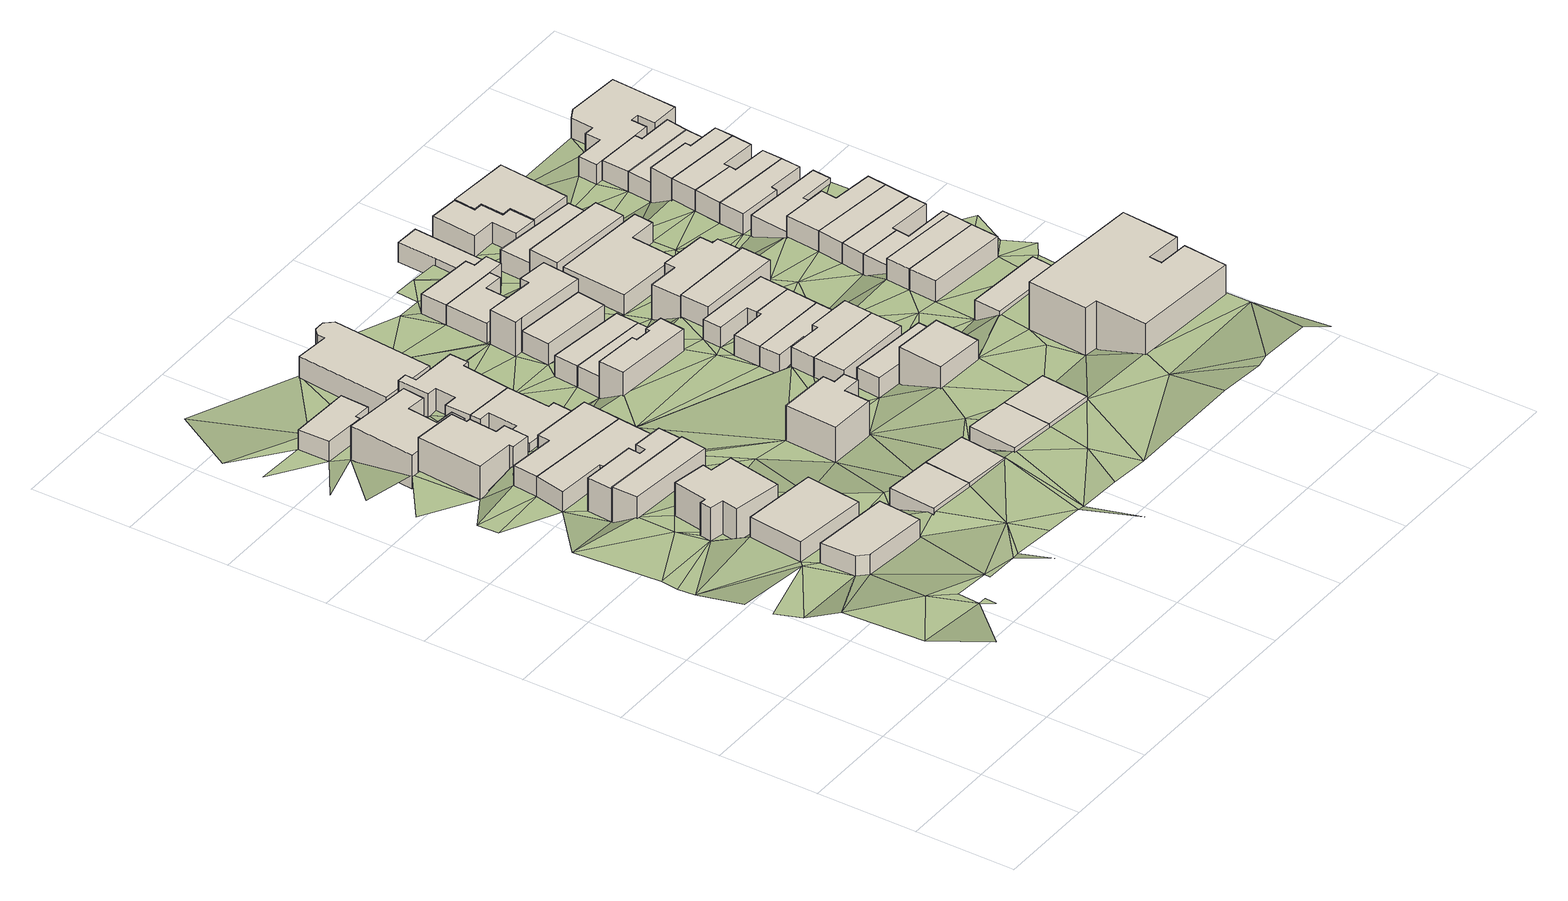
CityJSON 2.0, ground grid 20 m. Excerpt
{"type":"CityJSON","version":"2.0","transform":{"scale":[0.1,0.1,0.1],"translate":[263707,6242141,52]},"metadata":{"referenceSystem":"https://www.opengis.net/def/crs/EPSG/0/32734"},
"CityObjects":{
"building1":{"type":"Building","attributes":{"building":"retail","building:levels":"1","footprint":{"type":"Polygon"},"plus_code":"C3XMX8X6+X9R","ground_height":68.25,"building_height":4.1,"roof_height":72.35},"geometry":[{"type":"Solid","lod":"1","boundaries":[[[[0,1,2,3]],[[1,4,5,2]],[[4,6,7,5]],[[6,8,9,7]],[[8,0,3,9]],[[3,2,5,7,9]],[[8,6,4,1,0]]]]}]},
"building2":{"type":"Building","attributes":{"address":"Walmer Estate Cape Town","building":"house","building:levels":"1","footprint":{"type":"Polygon"},"plus_code":"C3XJX4XW+X6V","ground_height":68.25,"building_height":4.1,"roof_height":72.35},"geometry":[{"type":"Solid","lod":"1","boundaries":[[[[10,11,12,13]],[[11,14,15,12]],[[14,16,17,15]],[[16,10,13,17]],[[13,12,15,17]],[[16,14,11,10]]]]}]},
"building3":{"type":"Building","attributes":{"address":"59 Upper Park Road Walmer Estate Cape Town","building":"house","building:levels":"2","footprint":{"type":"Polygon"},"plus_code":"C3XGXWXC+XCX","ground_height":65,"building_height":6.9,"roof_height":71.9},"geometry":[{"type":"Solid","lod":"1","boundaries":[[[[18,19,20,21]],[[19,22,23,20]],[[22,24,25,23]],[[24,26,27,25]],[[26,28,29,27]],[[28,30,31,29]],[[30,32,33,31]],[[32,34,35,33]],[[34,36,37,35]],[[36,18,21,37]],[[21,20,23,25,27,29,31,33,35,37]],[[36,34,32,30,28,26,24,22,19,18]]]]}]},
"building4":{"type":"Building","attributes":{"address":"57 Upper Park Road Walmer Estate Cape Town","building":"house","building:levels":"1","footprint":{"type":"Polygon"},"plus_code":"C3XJXGX5+XHW","ground_height":65,"building_height":4.1,"roof_height":69.1},"geometry":[{"type":"Solid","lod":"1","boundaries":[[[[38,39,40,41,42,43]],[[39,44,45,41,40]],[[44,46,47,45]],[[46,38,43,42,47]],[[42,41,45,47]],[[46,44,39,38]]]]}]},
"building5":{"type":"Building","attributes":{"address":"55 Upper Park Road Walmer Estate Cape Town","building":"house","building:levels":"2","footprint":{"type":"Polygon"},"plus_code":"C3XFX8X5+XVX","ground_height":61.84,"building_height":6.9,"roof_height":68.74},"geometry":[{"type":"Solid","lod":"1","boundaries":[[[[39,38,43,40]],[[38,48,49,43]],[[48,50,51,49]],[[50,52,53,51]],[[52,54,55,53]],[[54,56,57,55]],[[56,58,59,57]],[[58,39,40,59]],[[40,43,49,51,53,55,57,59]],[[58,56,54,52,50,48,38,39]]]]}]},
"building6":{"type":"Building","attributes":{"address":"Walmer Estate Cape Town","building":"house","building:levels":"1","footprint":{"type":"Polygon"},"plus_code":"C4XFX5XQ+X3X","ground_height":68.68,"building_height":4.1,"roof_height":72.78},"geometry":[{"type":"Solid","lod":"1","boundaries":[[[[60,61,62,63]],[[61,64,65,62]],[[64,66,67,65]],[[66,60,63,67]],[[63,62,65,67]],[[66,64,61,60]]]]}]},
"building7":{"type":"Building","attributes":{"address":"49A Upper Park Road Walmer Estate Cape Town","building":"house","building:levels":"2","footprint":{"type":"Polygon"},"plus_code":"C3X7X8X8+XWV","ground_height":58.74,"building_height":6.9,"roof_height":65.64},"geometry":[{"type":"Solid","lod":"1","boundaries":[[[[68,69,70,71,72]],[[69,73,74,70]],[[73,75,76,74]],[[75,77,78,76]],[[77,79,80,78]],[[79,81,82,80]],[[81,83,84,82]],[[83,85,86,84]],[[85,87,88,89,86]],[[87,68,72,71,89,88]],[[71,70,74,76,78,80,82,84,86,89]],[[87,85,83,81,79,77,75,73,69,68]]]]}]},
"building8":{"type":"Building","attributes":{"address":"53 Upper Park Road Walmer Estate Cape Town","building":"house","building:levels":"1","footprint":{"type":"Polygon"},"plus_code":"C3XJXQX8+X4X","ground_height":61.84,"building_height":4.1,"roof_height":65.94},"geometry":[{"type":"Solid","lod":"1","boundaries":[[[[90,91,92,93]],[[91,94,95,92]],[[94,96,97,95]],[[96,98,99,97]],[[98,100,101,99]],[[100,90,93,101]],[[93,92,95,97,99,101]],[[100,98,96,94,91,90]]]]}]},
"building9":{"type":"Building","attributes":{"address":"51 Upper Park Road Walmer Estate Cape Town","building":"house","building:levels":"1","footprint":{"type":"Polygon"},"plus_code":"C3XMXJX4+X7V","ground_height":61.84,"building_height":4.1,"roof_height":65.94},"geometry":[{"type":"Solid","lod":"1","boundaries":[[[[90,100,101,93]],[[100,102,103,101]],[[102,104,105,103]],[[104,106,107,105]],[[106,108,109,107]],[[108,90,93,109]],[[93,101,103,105,107,109]],[[108,106,104,102,100,90]]]]}]},
"building10":{"type":"Building","attributes":{"address":"49 Upper Park Road Walmer Estate Cape Town","building":"house","building:levels":"1","footprint":{"type":"Polygon"},"plus_code":"C3X7X3X5+XRR","ground_height":58.74,"building_height":4.1,"roof_height":62.84},"geometry":[{"type":"Solid","lod":"1","boundaries":[[[[110,111,88,72]],[[111,112,113,88]],[[112,114,115,113]],[[114,116,117,115]],[[116,118,119,117]],[[118,120,121,119]],[[120,122,123,121]],[[122,124,125,123]],[[124,126,127,125]],[[126,110,72,127]],[[72,88,113,115,117,119,121,123,125,127]],[[126,124,122,120,118,116,114,112,111,110]]]]}]},
"building11":{"type":"Building","attributes":{"address":"19 Lever Street Walmer Estate Cape Town","building":"house","building:levels":"1","footprint":{"type":"Polygon"},"plus_code":"C3X6XFXJ+XJX","ground_height":55.81,"building_height":4.1,"roof_height":59.91},"geometry":[{"type":"Solid","lod":"1","boundaries":[[[[128,129,130,131]],[[129,132,133,130]],[[132,134,135,133]],[[134,136,137,135]],[[136,138,139,137]],[[138,128,131,139]],[[131,130,133,135,137,139]],[[138,136,134,132,129,128]]]]}]},
"building12":{"type":"Building","attributes":{"address":"Walmer Estate Cape Town","building":"house","building:levels":"1","footprint":{"type":"Polygon"},"plus_code":"C4XWXMXP+XWW","ground_height":68.68,"building_height":4.1,"roof_height":72.78},"geometry":[{"type":"Solid","lod":"1","boundaries":[[[[60,66,67,63]],[[66,140,141,67]],[[140,142,143,141]],[[142,60,63,143]],[[63,67,141,143]],[[142,140,66,60]]]]}]},
"building13":{"type":"Building","attributes":{"address":"52 Upper Coventry Road Walmer Estate Cape Town","building":"house","building:levels":"1","footprint":{"type":"Polygon"},"plus_code":"C4X2X5XC+XVR","ground_height":59.08,"building_height":4.1,"roof_height":63.18},"geometry":[{"type":"Solid","lod":"1","boundaries":[[[[144,145,146,147]],[[145,148,149,146]],[[148,150,151,149]],[[150,152,153,151]],[[152,154,155,153]],[[154,156,157,155]],[[156,158,159,157]],[[158,160,161,159]],[[160,162,163,161]],[[162,144,147,163]],[[147,146,149,151,153,155,157,159,161,163]],[[162,160,158,156,154,152,150,148,145,144]]]]}]},
"building14":{"type":"Building","attributes":{"address":"50 Upper Coventry Road Walmer Estate Cape Town","building":"house","building:levels":"1","footprint":{"type":"Polygon"},"plus_code":"C4X3X8X7+XJX","ground_height":59.08,"building_height":4.1,"roof_height":63.18},"geometry":[{"type":"Solid","lod":"1","boundaries":[[[[164,165,147,146]],[[165,166,167,147]],[[166,168,169,167]],[[168,170,171,169]],[[170,172,173,171]],[[172,174,175,173]],[[174,176,177,175]],[[176,178,179,177]],[[178,180,181,179]],[[180,182,183,181]],[[182,184,185,183]],[[184,164,146,185]],[[146,147,167,169,171,173,175,177,179,181,183,185]],[[184,182,180,178,176,174,172,170,168,166,165,164]]]]}]},
"building15":{"type":"Building","attributes":{"address":"85 Upper Coventry Road Walmer Estate Cape Town","building":"house","building:levels":"2","footprint":{"type":"Polygon"},"plus_code":"C5X3XFXJ+X3R","ground_height":65.81,"building_height":6.9,"roof_height":72.71},"geometry":[{"type":"Solid","lod":"1","boundaries":[[[[186,187,188,189]],[[187,190,191,188]],[[190,192,193,191]],[[192,194,195,193]],[[194,196,197,195]],[[196,198,199,197]],[[198,200,201,199]],[[200,186,189,201]],[[189,188,191,193,195,197,199,201]],[[200,198,196,194,192,190,187,186]]]]}]},
"building16":{"type":"Building","attributes":{"address":"Walmer Estate Cape Town","building":"house","building:levels":"1","footprint":{"type":"Polygon"},"plus_code":"C5XGXHX4+XWX","ground_height":69.29,"building_height":4.1,"roof_height":73.39},"geometry":[{"type":"Solid","lod":"1","boundaries":[[[[202,203,204,205]],[[203,206,207,204]],[[206,208,209,207]],[[208,202,205,209]],[[205,204,207,209]],[[208,206,203,202]]]]}]},
"building17":{"type":"Building","attributes":{"address":"17 Lever Street Walmer Estate Cape Town","building":"house","building:levels":"1","footprint":{"type":"Polygon"},"plus_code":"C4X2XPXV+X7R","ground_height":56.16,"building_height":4.1,"roof_height":60.26},"geometry":[{"type":"Solid","lod":"1","boundaries":[[[[210,211,212,213]],[[211,214,215,212]],[[214,216,217,215]],[[216,218,219,217]],[[218,220,221,219]],[[220,222,223,221]],[[222,224,225,223]],[[224,210,213,225]],[[213,212,215,217,219,221,223,225]],[[224,222,220,218,216,214,211,210]]]]}]},
"building18":{"type":"Building","attributes":{"address":"Walmer Estate Cape Town","building":"house","building:levels":"1","footprint":{"type":"Polygon"},"plus_code":"C6X2X5X9+XQV","ground_height":69.29,"building_height":4.1,"roof_height":73.39},"geometry":[{"type":"Solid","lod":"1","boundaries":[[[[202,208,209,205]],[[208,226,227,209]],[[226,228,229,227]],[[228,202,205,229]],[[205,209,227,229]],[[228,226,208,202]]]]}]},
"building19":{"type":"Building","attributes":{"address":"75 Upper Coventry Road Walmer Estate Cape Town","building":"house","building:levels":"1","footprint":{"type":"Polygon"},"plus_code":"C5X5X4XG+X2R","ground_height":62.55,"building_height":4.1,"roof_height":66.65},"geometry":[{"type":"Solid","lod":"1","boundaries":[[[[230,231,232,233,234,235]],[[231,236,237,238,233,232]],[[236,239,240,241,238,237]],[[239,242,243,241,240]],[[242,244,245,243]],[[244,246,247,245]],[[246,248,249,247]],[[248,230,235,234,249]],[[234,233,238,241,243,245,247,249]],[[248,246,244,242,239,236,231,230]]]]}]},
"building20":{"type":"Building","attributes":{"address":"73 Upper Coventry Road Walmer Estate Cape Town","building":"house","building:levels":"1","footprint":{"type":"Polygon"},"plus_code":"C5X5XJXH+XWR","ground_height":59.35,"building_height":4.1,"roof_height":63.45},"geometry":[{"type":"Solid","lod":"1","boundaries":[[[[250,251,252,253]],[[251,230,235,252]],[[230,248,254,235]],[[248,255,256,254]],[[255,257,258,256]],[[257,242,259,258]],[[242,239,240,259]],[[239,250,253,240]],[[253,252,235,254,256,258,259,240]],[[239,242,257,255,248,230,251,250]]]]}]},
"building21":{"type":"Building","attributes":{"address":"71 Upper Coventry Road Walmer Estate Cape Town","building":"house","building:levels":"1","footprint":{"type":"Polygon"},"plus_code":"C5X6X3X3+XGW","ground_height":59.35,"building_height":4.1,"roof_height":63.45},"geometry":[{"type":"Solid","lod":"1","boundaries":[[[[251,250,253,252]],[[250,260,261,253]],[[260,262,263,261]],[[262,251,252,263]],[[252,253,261,263]],[[262,260,250,251]]]]}]},
"building22":{"type":"Building","attributes":{"address":"70 Upper Duke Street Walmer Estate Cape Town","building":"house","building:levels":"1","footprint":{"type":"Polygon"},"plus_code":"C6X5XMX2+XVW","ground_height":69.29,"building_height":4.1,"roof_height":73.39},"geometry":[{"type":"Solid","lod":"1","boundaries":[[[[264,265,266,267,268,269]],[[265,270,271,267,266]],[[270,272,273,271]],[[272,264,269,268,273]],[[268,267,271,273]],[[272,270,265,264]]]]}]},
"building23":{"type":"Building","attributes":{"address":"68 Upper Duke Street Walmer Estate Cape Town","building":"house","building:levels":"1","footprint":{"type":"Polygon"},"plus_code":"C6X4X9XG+XVV","ground_height":65.81,"building_height":4.1,"roof_height":69.91},"geometry":[{"type":"Solid","lod":"1","boundaries":[[[[265,264,269,266]],[[264,274,275,269]],[[274,276,277,275]],[[276,278,279,277]],[[278,280,281,279]],[[280,265,266,281]],[[266,269,275,277,279,281]],[[280,278,276,274,264,265]]]]}]},
"building24":{"type":"Building","attributes":{"address":"66A Upper Duke Street Walmer Estate Cape Town","building":"house","building:levels":"1","footprint":{"type":"Polygon"},"plus_code":"C6X2XJXM+XJV","ground_height":65.81,"building_height":4.1,"roof_height":69.91},"geometry":[{"type":"Solid","lod":"1","boundaries":[[[[282,283,284,285]],[[283,286,287,284]],[[286,288,289,287]],[[288,282,285,289]],[[285,284,287,289]],[[288,286,283,282]]]]}]},
"building25":{"type":"Building","attributes":{"address":"69 Upper Coventry Road Walmer Estate Cape Town","building":"house","building:levels":"1","footprint":{"type":"Polygon"},"plus_code":"C5X8X3XQ+XCX","ground_height":59.35,"building_height":4.1,"roof_height":63.45},"geometry":[{"type":"Solid","lod":"1","boundaries":[[[[290,291,292,293]],[[291,294,295,292]],[[294,296,297,295]],[[296,290,293,297]],[[293,292,295,297]],[[296,294,291,290]]]]}]},
"building26":{"type":"Building","attributes":{"address":"66 Upper Duke Street Walmer Estate Cape Town","building":"house","building:levels":"1","footprint":{"type":"Polygon"},"plus_code":"C6X3X2XG+XRR","ground_height":65.81,"building_height":4.1,"roof_height":69.91},"geometry":[{"type":"Solid","lod":"1","boundaries":[[[[298,299,300,301,302,303]],[[299,304,305,301,300]],[[304,306,307,305]],[[306,283,284,307]],[[283,282,285,284]],[[282,298,303,302,285]],[[302,301,305,307,284,285]],[[282,283,306,304,299,298]]]]}]},
"building27":{"type":"Building","attributes":{"address":"67 Upper Coventry Road Walmer Estate Cape Town","building":"house","building:levels":"2","footprint":{"type":"Polygon"},"plus_code":"C5X7XXXC+X5R","ground_height":59.35,"building_height":6.9,"roof_height":66.25},"geometry":[{"type":"Solid","lod":"1","boundaries":[[[[291,290,293,308,309,292]],[[290,310,311,308,293]],[[310,312,313,311]],[[312,314,315,313]],[[314,316,317,315]],[[316,318,319,317]],[[318,291,292,309,319]],[[309,308,311,313,315,317,319]],[[318,316,314,312,310,290,291]]]]}]},
"building28":{"type":"Building","attributes":{"address":"64 Upper Duke Street Walmer Estate Cape Town","building":"house","building:levels":"1","footprint":{"type":"Polygon"},"plus_code":"C6X3XRX8+XPX","ground_height":62.55,"building_height":4.1,"roof_height":66.65},"geometry":[{"type":"Solid","lod":"1","boundaries":[[[[320,321,322,323]],[[321,324,325,322]],[[324,326,327,325]],[[326,328,300,327]],[[328,329,303,300]],[[329,320,323,303]],[[323,322,325,327,300,303]],[[329,328,326,324,321,320]]]]}]},
"building29":{"type":"Building","attributes":{"address":"Upper Coventry Road Walmer Estate Cape Town","building":"house","building:levels":"1","footprint":{"type":"Polygon"},"plus_code":"C5X7X5XR+XHV","ground_height":56.48,"building_height":4.1,"roof_height":60.58},"geometry":[{"type":"Solid","lod":"1","boundaries":[[[[330,331,332,333]],[[331,334,335,332]],[[334,336,337,335]],[[336,338,339,337]],[[338,340,341,339]],[[340,330,333,341]],[[333,332,335,337,339,341]],[[340,338,336,334,331,330]]]]}]},
"building30":{"type":"Building","attributes":{"address":"62 Upper Duke Street Walmer Estate Cape Town","building":"house","building:levels":"1","footprint":{"type":"Polygon"},"plus_code":"C6X4X5XW+XRW","ground_height":62.55,"building_height":4.1,"roof_height":66.65},"geometry":[{"type":"Solid","lod":"1","boundaries":[[[[342,343,344,345]],[[343,346,347,344]],[[346,348,349,347]],[[348,321,322,349]],[[321,320,323,322]],[[320,342,345,323]],[[345,344,347,349,322,323]],[[320,321,348,346,343,342]]]]}]},
"building31":{"type":"Building","attributes":{"address":"60 Upper Duke Street Walmer Estate Cape Town","building":"house","building:levels":"1","footprint":{"type":"Polygon"},"plus_code":"C6X4XXXC+XHV","ground_height":62.55,"building_height":4.1,"roof_height":66.65},"geometry":[{"type":"Solid","lod":"1","boundaries":[[[[343,342,345,344]],[[342,350,351,345]],[[350,352,353,351]],[[352,354,355,353]],[[354,356,357,355]],[[356,343,344,357]],[[344,345,351,353,355,357]],[[356,354,352,350,342,343]]]]}]},
"building32":{"type":"Building","attributes":{"address":"Upper Coventry Road Walmer Estate Cape Town","building":"house","building:levels":"1","footprint":{"type":"Polygon"},"plus_code":"C5XFXCX8+X5X","ground_height":56.48,"building_height":4.1,"roof_height":60.58},"geometry":[{"type":"Solid","lod":"1","boundaries":[[[[331,330,333,332]],[[330,358,359,333]],[[358,360,361,359]],[[360,362,363,361]],[[362,364,365,363]],[[364,366,367,365]],[[366,331,332,367]],[[332,333,359,361,363,365,367]],[[366,364,362,360,358,330,331]]]]}]},
"building33":{"type":"Building","attributes":{"address":"58 Upper Duke Street Walmer Estate Cape Town","building":"house","building:levels":"1","footprint":{"type":"Polygon"},"plus_code":"C6X9X4XM+XVV","ground_height":62.85,"building_height":4.1,"roof_height":66.95},"geometry":[{"type":"Solid","lod":"1","boundaries":[[[[368,369,370,371,372,373]],[[369,374,375,371,370]],[[374,376,377,375]],[[376,368,373,372,377]],[[372,371,375,377]],[[376,374,369,368]]]]}]},
"building34":{"type":"Building","attributes":{"address":"56 Upper Duke Street Walmer Estate Cape Town","building":"house","building:levels":"2","footprint":{"type":"Polygon"},"plus_code":"C6X9XFXH+X6R","ground_height":59.63,"building_height":6.9,"roof_height":66.53},"geometry":[{"type":"Solid","lod":"1","boundaries":[[[[378,379,373,370]],[[379,380,381,373]],[[380,382,383,381]],[[382,384,385,383]],[[384,386,387,385]],[[386,388,389,387]],[[388,390,391,389]],[[390,378,370,391]],[[370,373,381,383,385,387,389,391]],[[390,388,386,384,382,380,379,378]]]]}]},
"building35":{"type":"Building","attributes":{"address":"39 Coronation Road Walmer Estate Cape Town","building":"apartments","building:levels":"3","building:flats":"12","footprint":{"type":"Polygon"},"plus_code":"C7XMX4X9+XVW","ground_height":69.89,"building_height":9.7,"roof_height":79.59},"geometry":[{"type":"Solid","lod":"1","boundaries":[[[[392,393,394,395]],[[393,396,397,394]],[[396,398,399,397]],[[398,400,401,399]],[[400,402,403,401]],[[402,404,405,403]],[[404,406,407,405]],[[406,408,409,407]],[[408,410,411,409]],[[410,392,395,411]],[[395,394,397,399,401,403,405,407,409,411]],[[410,408,406,404,402,400,398,396,393,392]]]]}]},
"building36":{"type":"Building","attributes":{"address":"11 Lever Street Walmer Estate Cape Town","building":"house","building:levels":"1","footprint":{"type":"Polygon"},"plus_code":"C5XVXRXX+XVV","ground_height":53.61,"building_height":4.1,"roof_height":57.71},"geometry":[{"type":"Solid","lod":"1","boundaries":[[[[412,413,414,415]],[[413,416,417,414]],[[416,418,419,417]],[[418,420,421,419]],[[420,412,415,421]],[[415,414,417,419,421]],[[420,418,416,413,412]]]]}]},
"building37":{"type":"Building","attributes":{"address":"54 Upper Duke Street Walmer Estate Cape Town","building":"house","building:levels":"1","footprint":{"type":"Polygon"},"plus_code":"C6X6XPX8+XGX","ground_height":59.35,"building_height":4.1,"roof_height":63.45},"geometry":[{"type":"Solid","lod":"1","boundaries":[[[[422,423,424,425]],[[423,426,427,424]],[[426,428,429,427]],[[428,430,431,429]],[[430,432,433,431]],[[432,422,425,433]],[[425,424,427,429,431,433]],[[432,430,428,426,423,422]]]]}]},
"building38":{"type":"Building","attributes":{"address":"Upper Duke Street Walmer Estate Cape Town","building":"house","building:levels":"1","footprint":{"type":"Polygon"},"plus_code":"C7XFX3XR+X6R","ground_height":66.1,"building_height":4.1,"roof_height":70.2},"geometry":[{"type":"Solid","lod":"1","boundaries":[[[[434,435,436,437]],[[435,438,439,436]],[[438,440,441,439]],[[440,434,437,441]],[[437,436,439,441]],[[440,438,435,434]]]]}]},
"building39":{"type":"Building","attributes":{"address":"52 Upper Duke Street Walmer Estate Cape Town","building":"house","building:levels":"2","footprint":{"type":"Polygon"},"plus_code":"C6X9XWXJ+XCR","ground_height":56.69,"building_height":6.9,"roof_height":63.59},"geometry":[{"type":"Solid","lod":"1","boundaries":[[[[442,443,444,445,446,447]],[[443,448,449,445,444]],[[448,450,451,449]],[[450,442,447,446,451]],[[446,445,449,451]],[[450,448,443,442]]]]}]},
"building40":{"type":"Building","attributes":{"address":"50 Upper Duke Street Walmer Estate Cape Town","building":"house","building:levels":"1","footprint":{"type":"Polygon"},"plus_code":"C6XCXFXC+X3V","ground_height":56.69,"building_height":4.1,"roof_height":60.79},"geometry":[{"type":"Solid","lod":"1","boundaries":[[[[443,442,447,444]],[[442,452,453,447]],[[452,454,455,453]],[[454,443,444,455]],[[444,447,453,455]],[[454,452,442,443]]]]}]},
"building41":{"type":"Building","attributes":{"address":"7 Lever Street Walmer Estate Cape Town","building":"house","building:levels":"1","footprint":{"type":"Polygon"},"plus_code":"C6X7X4XQ+X2W","ground_height":56.48,"building_height":4.1,"roof_height":60.58},"geometry":[{"type":"Solid","lod":"1","boundaries":[[[[456,457,458,459]],[[457,460,461,458]],[[460,462,463,461]],[[462,464,465,463]],[[464,466,467,465]],[[466,468,469,467]],[[468,470,471,469]],[[470,472,473,471]],[[472,474,475,473]],[[474,456,459,475]],[[459,458,461,463,465,467,469,471,473,475]],[[474,472,470,468,466,464,462,460,457,456]]]]}]},
"building42":{"type":"Building","attributes":{"address":"75 Upper Duke Street Walmer Estate Cape Town","building":"house","building:levels":"1","footprint":{"type":"Polygon"},"plus_code":"C7XGXCXQ+XPR","ground_height":66.44,"building_height":4.1,"roof_height":70.54},"geometry":[{"type":"Solid","lod":"1","boundaries":[[[[476,477,478,479]],[[477,480,481,478]],[[480,482,483,481]],[[482,476,479,483]],[[479,478,481,483]],[[482,480,477,476]]]]}]},
"building43":{"type":"Building","attributes":{"address":"73 Upper Duke Street Walmer Estate Cape Town","building":"house","building:levels":"1","footprint":{"type":"Polygon"},"plus_code":"C7XGXWXP+XGW","ground_height":66.44,"building_height":4.1,"roof_height":70.54},"geometry":[{"type":"Solid","lod":"1","boundaries":[[[[477,476,479,478]],[[476,484,485,479]],[[484,486,487,485]],[[486,477,478,487]],[[478,479,485,487]],[[486,484,476,477]]]]}]},
"building44":{"type":"Building","attributes":{"address":"71 Upper Duke Street Walmer Estate Cape Town","building":"house","building:levels":"1","footprint":{"type":"Polygon"},"plus_code":"C7XHXWX7+XMR","ground_height":63.11,"building_height":4.1,"roof_height":67.21},"geometry":[{"type":"Solid","lod":"1","boundaries":[[[[488,489,490,491]],[[489,492,493,490]],[[492,494,495,493]],[[494,496,497,495]],[[496,498,499,497]],[[498,488,491,499]],[[491,490,493,495,497,499]],[[498,496,494,492,489,488]]]]}]},
"building45":{"type":"Building","attributes":{"address":"7 Upper Duke Street Walmer Estate Cape Town","building":"house","building:levels":"1","footprint":{"type":"Polygon"},"plus_code":"C6XPXFX8+XWR","ground_height":56.69,"building_height":4.1,"roof_height":60.79},"geometry":[{"type":"Solid","lod":"1","boundaries":[[[[500,501,475,502,503,459]],[[501,504,473,505,502,475]],[[504,506,471,507,505,473]],[[506,508,469,509,507,471]],[[508,510,467,511,509,469]],[[510,512,513,511,467]],[[512,514,515,513]],[[514,500,459,503,515]],[[503,502,505,507,509,511,513,515]],[[514,512,510,508,506,504,501,500]]]]}]},
"building46":{"type":"Building","attributes":{"address":"69 Upper Duke Street Walmer Estate Cape Town","building":"house","building:levels":"1","footprint":{"type":"Polygon"},"plus_code":"C7XPXMXQ+XHR","ground_height":63.11,"building_height":4.1,"roof_height":67.21},"geometry":[{"type":"Solid","lod":"1","boundaries":[[[[489,488,491,490]],[[488,516,517,491]],[[516,518,519,517]],[[518,520,521,519]],[[520,522,523,521]],[[522,489,490,523]],[[490,491,517,519,521,523]],[[522,520,518,516,488,489]]]]}]},
"building47":{"type":"Building","attributes":{"address":"67 Upper Duke Street Walmer Estate Cape Town","building":"house","building:levels":"1","footprint":{"type":"Polygon"},"plus_code":"C7XQX7XM+XXV","ground_height":63.11,"building_height":4.1,"roof_height":67.21},"geometry":[{"type":"Solid","lod":"1","boundaries":[[[[522,520,521,523]],[[520,524,525,521]],[[524,526,527,525]],[[526,522,523,527]],[[523,521,525,527]],[[526,524,520,522]]]]}]},
"building48":{"type":"Building","attributes":{"address":"65 Upper Duke Street Walmer Estate Cape Town","building":"house","building:levels":"1","footprint":{"type":"Polygon"},"plus_code":"C7XMXVXP+X3V","ground_height":63.11,"building_height":4.1,"roof_height":67.21},"geometry":[{"type":"Solid","lod":"1","boundaries":[[[[526,524,525,527]],[[524,528,529,525]],[[528,530,531,529]],[[530,532,533,534,531]],[[532,535,536,537,534,533]],[[535,526,527,537,536]],[[527,525,529,531,534,537]],[[535,532,530,528,524,526]]]]}]},
"building49":{"type":"Building","attributes":{"address":"63 Upper Duke Street Walmer Estate Cape Town","building":"house","building:levels":"1","footprint":{"type":"Polygon"},"plus_code":"C7XRX9X2+XCR","ground_height":59.76,"building_height":4.1,"roof_height":63.86},"geometry":[{"type":"Solid","lod":"1","boundaries":[[[[538,539,533,536]],[[539,540,541,533]],[[540,542,543,541]],[[542,544,545,543]],[[544,546,547,545]],[[546,538,536,547]],[[536,533,541,543,545,547]],[[546,544,542,540,539,538]]]]}]},
"building50":{"type":"Building","attributes":{"address":"61 Upper Duke Street Walmer Estate Cape Town","building":"house","building:levels":"1","footprint":{"type":"Polygon"},"plus_code":"C7XRX8XR+XMW","ground_height":59.76,"building_height":4.1,"roof_height":63.86},"geometry":[{"type":"Solid","lod":"1","boundaries":[[[[548,549,550,551]],[[549,552,553,550]],[[552,554,555,553]],[[554,556,557,555]],[[556,558,559,557]],[[558,548,551,559]],[[551,550,553,555,557,559]],[[558,556,554,552,549,548]]]]}]},
"building51":{"type":"Building","attributes":{"address":"59 Upper Duke Street Walmer Estate Cape Town","building":"house","building:levels":"1","footprint":{"type":"Polygon"},"plus_code":"C7XRXMXR+X3R","ground_height":59.76,"building_height":4.1,"roof_height":63.86},"geometry":[{"type":"Solid","lod":"1","boundaries":[[[[560,548,551,561]],[[548,558,559,551]],[[558,562,563,559]],[[562,564,565,563]],[[564,566,567,565]],[[566,560,561,567]],[[561,551,559,563,565,567]],[[566,564,562,558,548,560]]]]}]},
"building52":{"type":"Building","attributes":{"address":"57 Upper Duke Street Walmer Estate Cape Town","building":"house","building:levels":"1","footprint":{"type":"Polygon"},"plus_code":"C7XVX9XC+X4X","ground_height":59.76,"building_height":4.1,"roof_height":63.86},"geometry":[{"type":"Solid","lod":"1","boundaries":[[[[568,560,561,569]],[[560,566,567,561]],[[566,570,571,567]],[[570,572,573,571]],[[572,574,575,573]],[[574,568,569,575]],[[569,561,567,571,573,575]],[[574,572,570,566,560,568]]]]}]},
"building53":{"type":"Building","attributes":{"address":"55 Upper Duke Street Walmer Estate Cape Town","building":"house","building:levels":"1","footprint":{"type":"Polygon"},"plus_code":"C7XVXRX3+X5W","ground_height":59.76,"building_height":4.1,"roof_height":63.86},"geometry":[{"type":"Solid","lod":"1","boundaries":[[[[576,577,578,579,580,581]],[[577,582,569,579,578]],[[582,583,575,569]],[[583,584,585,575]],[[584,586,587,585]],[[586,576,581,580,587]],[[580,579,569,575,585,587]],[[586,584,583,582,577,576]]]]}]},
"building54":{"type":"Building","attributes":{"address":"53 Upper Duke Street Walmer Estate Cape Town","building":"house","building:levels":"1","footprint":{"type":"Polygon"},"plus_code":"C7XWX9X6+XMX","ground_height":56.69,"building_height":4.1,"roof_height":60.79},"geometry":[{"type":"Solid","lod":"1","boundaries":[[[[588,577,578,589]],[[577,576,581,578]],[[576,590,591,581]],[[590,592,593,591]],[[592,594,595,593]],[[594,588,589,595]],[[589,578,581,591,593,595]],[[594,592,590,576,577,588]]]]}]},
"building55":{"type":"Building","attributes":{"address":"51 Upper Duke Street Walmer Estate Cape Town","building":"house","building:levels":"1","footprint":{"type":"Polygon"},"plus_code":"C7XWXVX6+XFX","ground_height":56.69,"building_height":4.1,"roof_height":60.79},"geometry":[{"type":"Solid","lod":"1","boundaries":[[[[596,588,589,597]],[[588,594,595,589]],[[594,598,599,595]],[[598,600,601,599]],[[600,602,603,601]],[[602,596,597,603]],[[597,589,595,599,601,603]],[[602,600,598,594,588,596]]]]}]},
"building56":{"type":"Building","attributes":{"address":"49 Upper Duke Street Walmer Estate Cape Town","building":"house","building:levels":"1","footprint":{"type":"Polygon"},"plus_code":"C8X5XJX6+XMX","ground_height":56.69,"building_height":4.1,"roof_height":60.79},"geometry":[{"type":"Solid","lod":"1","boundaries":[[[[604,605,606,607]],[[605,608,609,606]],[[608,610,611,609]],[[610,612,613,611]],[[612,614,615,613]],[[614,616,617,615]],[[616,618,619,617]],[[618,596,597,619]],[[596,602,603,597]],[[602,620,621,603]],[[620,622,623,621]],[[622,624,625,623]],[[624,626,627,625]],[[626,628,629,627]],[[628,630,631,629]],[[630,604,607,631]],[[607,606,609,611,613,615,617,619,597,603,621,623,625,627,629,631]],[[630,628,626,624,622,620,602,596,618,616,614,612,610,608,605,604]]]]}]},
"terrain1":{"type":"TINRelief","geometry":[{"type":"CompositeSurface","lod":"1","boundaries":[[[632,633,634]],[[635,636,632]],[[635,632,634]],[[636,1,637]],[[638,639,637]],[[636,635,4]],[[640,641,638]],[[635,634,642]],[[643,644,634]],[[4,1,636]],[[1,638,637]],[[645,635,642]],[[646,640,30]],[[647,646,30]],[[14,640,638]],[[4,635,645]],[[648,647,649]],[[14,11,640]],[[1,0,638]],[[14,638,0]],[[640,11,30]],[[30,649,647]],[[645,650,651]],[[652,648,649]],[[653,4,645]],[[0,654,14]],[[648,652,39]],[[30,11,34]],[[655,656,651]],[[648,39,91]],[[30,28,649]],[[657,658,90]],[[32,30,34]],[[649,28,26]],[[651,659,645]],[[26,24,649]],[[24,652,649]],[[91,90,658]],[[34,11,660]],[[645,659,653]],[[651,656,659]],[[654,0,661]],[[90,108,657]],[[657,108,69]],[[91,39,58]],[[22,652,24]],[[660,11,662]],[[663,664,69]],[[656,665,659]],[[666,661,653]],[[659,666,653]],[[58,94,91]],[[654,661,61]],[[124,667,663]],[[61,661,666]],[[68,663,69]],[[69,108,668]],[[652,22,669]],[[58,96,94]],[[132,670,124]],[[671,659,665]],[[672,22,19]],[[96,58,56]],[[660,662,672]],[[673,666,659]],[[654,674,662]],[[61,674,654]],[[668,73,69]],[[132,129,675]],[[668,108,106]],[[669,22,672]],[[676,671,677]],[[678,679,129]],[[54,680,56]],[[54,681,680]],[[662,682,672]],[[674,61,60]],[[106,683,668]],[[684,659,671]],[[659,684,673]],[[56,685,96]],[[679,678,686]],[[124,134,132]],[[186,662,674]],[[106,104,683]],[[672,682,669]],[[683,104,687]],[[56,680,685]],[[79,683,687]],[[83,81,79]],[[676,684,671]],[[87,85,83]],[[79,687,154]],[[79,154,83]],[[662,186,682]],[[60,186,674]],[[669,682,688]],[[689,685,680]],[[87,83,690]],[[83,154,148]],[[129,128,678]],[[690,83,148]],[[124,122,134]],[[688,685,689]],[[691,687,104]],[[154,692,148]],[[693,694,695]],[[134,138,136]],[[676,696,684]],[[145,690,148]],[[695,697,693]],[[697,690,145]],[[698,148,692]],[[688,682,200]],[[699,676,700]],[[688,200,685]],[[697,145,693]],[[694,693,701]],[[122,138,134]],[[696,676,699]],[[691,104,702]],[[186,200,682]],[[703,686,678]],[[701,693,704]],[[685,705,706]],[[707,186,60]],[[704,693,708]],[[138,709,128]],[[709,138,122]],[[696,710,684]],[[685,200,705]],[[704,122,701]],[[703,678,128]],[[60,710,707]],[[704,708,711]],[[706,705,702]],[[704,176,122]],[[122,176,709]],[[712,699,700]],[[710,696,203]],[[176,174,709]],[[128,709,703]],[[713,714,715]],[[696,699,716]],[[717,702,705]],[[174,718,709]],[[230,691,702]],[[203,719,710]],[[230,714,691]],[[715,714,720]],[[174,172,718]],[[719,707,710]],[[720,721,715]],[[717,230,702]],[[200,306,705]],[[722,699,712]],[[718,172,723]],[[720,714,251]],[[203,202,719]],[[724,707,725]],[[721,720,726]],[[251,714,230]],[[716,699,722]],[[200,727,306]],[[728,729,727]],[[730,731,703]],[[280,725,707]],[[707,719,732]],[[705,733,717]],[[731,216,703]],[[720,318,726]],[[262,720,251]],[[727,729,286]],[[725,280,729]],[[732,280,707]],[[262,294,720]],[[723,726,316]],[[734,719,202]],[[723,316,718]],[[735,736,718]],[[324,705,306]],[[318,720,294]],[[286,283,727]],[[712,737,722]],[[321,705,324]],[[729,280,278]],[[735,718,316]],[[729,278,286]],[[734,732,719]],[[705,321,733]],[[316,726,318]],[[712,738,737]],[[283,306,727]],[[732,265,280]],[[291,318,294]],[[739,717,733]],[[316,334,735]],[[736,735,740]],[[741,742,743]],[[744,743,745]],[[746,294,262]],[[742,741,747]],[[732,734,748]],[[742,745,743]],[[749,286,278]],[[331,735,334]],[[734,722,406]],[[299,324,306]],[[735,331,740]],[[733,321,348]],[[722,737,750]],[[737,738,751]],[[306,304,299]],[[316,752,334]],[[733,348,354]],[[352,739,733]],[[326,324,299]],[[352,753,739]],[[754,294,746]],[[354,352,733]],[[722,750,406]],[[755,748,734]],[[278,756,749]],[[343,354,348]],[[331,366,740]],[[334,752,757]],[[758,737,751]],[[755,734,406]],[[334,757,336]],[[753,352,369]],[[759,753,369]],[[760,761,748]],[[366,762,740]],[[343,348,346]],[[352,374,369]],[[343,356,354]],[[390,746,759]],[[754,746,426]],[[390,759,369]],[[404,748,755]],[[760,748,763]],[[757,764,336]],[[406,750,408]],[[765,754,426]],[[390,426,746]],[[374,352,766]],[[762,366,364]],[[340,338,336]],[[404,755,406]],[[748,404,763]],[[762,767,768]],[[340,336,764]],[[749,756,769]],[[770,749,769]],[[435,756,760]],[[737,771,750]],[[758,771,737]],[[765,426,423]],[[764,765,423]],[[772,770,769]],[[364,767,762]],[[773,426,390]],[[760,763,435]],[[769,756,435]],[[774,764,423]],[[340,764,443]],[[330,340,358]],[[773,390,775]],[[776,767,364]],[[774,443,764]],[[374,766,777]],[[776,364,362]],[[340,443,358]],[[771,758,778]],[[779,772,486]],[[767,776,780]],[[776,362,360]],[[477,772,769]],[[426,773,781]],[[779,782,783]],[[480,769,435]],[[358,443,454]],[[776,360,784]],[[454,360,358]],[[783,782,766]],[[486,772,477]],[[404,785,763]],[[786,771,778]],[[769,480,477]],[[787,750,771]],[[454,784,360]],[[788,774,423]],[[766,782,777]],[[779,489,782]],[[779,486,489]],[[789,781,773]],[[784,454,790]],[[791,480,435]],[[792,784,790]],[[420,784,792]],[[790,793,792]],[[404,794,785]],[[789,795,796]],[[526,777,782]],[[797,489,486]],[[798,799,800]],[[789,801,781]],[[781,801,802]],[[803,788,423]],[[804,777,535]],[[522,782,489]],[[805,790,454]],[[806,794,404]],[[804,535,796]],[[526,782,522]],[[800,807,798]],[[808,480,791]],[[802,801,809]],[[810,797,486]],[[535,777,526]],[[796,549,789]],[[790,805,811]],[[549,801,789]],[[785,812,791]],[[813,788,803]],[[535,546,796]],[[794,814,785]],[[812,785,814]],[[546,549,796]],[[560,809,801]],[[808,791,815]],[[805,816,811]],[[815,791,812]],[[809,560,803]],[[801,549,548]],[[797,810,817]],[[805,813,816]],[[560,801,548]],[[818,808,819]],[[803,577,813]],[[808,815,820]],[[808,820,819]],[[821,822,823]],[[822,824,825]],[[560,568,803]],[[810,818,817]],[[816,813,588]],[[546,826,549]],[[818,819,827]],[[568,577,803]],[[821,824,822]],[[818,827,817]],[[577,588,813]],[[616,514,816]],[[816,588,618]],[[828,829,830]],[[616,816,618]],[[831,826,546]],[[832,828,833]],[[830,833,828]],[[588,596,618]],[[834,835,826]],[[514,616,612]],[[826,831,834]],[[836,837,838]],[[839,840,838]],[[612,608,514]],[[614,612,616]],[[839,838,837]],[[576,841,842]],[[592,590,576]],[[610,608,612]],[[600,620,602]],[[626,620,600]]]}]}
},
"vertices":[
[185,450,162],[186,380,162],[186,380,203],[185,450,203],[204,361,162],[204,361,203],[336,348,162],[336,348,203],[343,434,162],[343,434,203],
[334,574,162],[182,591,162],[182,591,203],[334,574,203],[169,479,162],[169,479,203],[321,462,162],[321,462,203],
[312,717,130],[265,725,130],[265,725,199],[312,717,199],[269,744,130],[269,744,199],[200,756,130],[200,756,199],[187,686,130],[187,686,199],[176,688,130],[176,688,199],[172,664,130],[172,664,199],[200,659,130],[200,659,199],[194,626,130],[194,626,199],[292,608,130],[292,608,199],
[350,842,98],[162,859,98],[162,859,167],[162,859,171],[350,842,171],[350,842,167],[162,807,98],[162,807,171],[344,790,98],[344,790,171],
[354,891,98],[354,891,167],[292,897,98],[292,897,167],[290,876,98],[290,876,167],[275,877,98],[275,877,167],[277,901,98],[277,901,167],[167,911,98],[167,911,167],
[474,428,167],[378,437,167],[378,437,208],[474,428,208],[369,342,167],[369,342,208],[465,333,167],[465,333,208],
[141,1239,67],[129,1105,67],[129,1105,136],[141,1239,136],[141,1239,108],[208,1099,67],[208,1099,136],[207,1090,67],[207,1090,136],[247,1087,67],[247,1087,136],[251,1137,67],[251,1137,136],[229,1139,67],[229,1139,136],[234,1196,67],[234,1196,136],[226,1197,67],[226,1197,136],[229,1230,67],[229,1230,108],[229,1230,136],
[154,1007,98],[141,945,98],[141,945,139],[154,1007,139],[242,937,98],[242,937,139],[243,912,98],[243,912,139],[364,900,98],[364,900,139],[372,984,98],[372,984,139],
[380,1060,98],[380,1060,139],[256,1072,98],[256,1072,139],[253,1047,98],[253,1047,139],[159,1057,98],[159,1057,139],
[141,1239,38],[229,1230,38],[264,1226,38],[264,1226,108],[267,1255,38],[267,1255,108],[228,1259,38],[228,1259,108],[235,1321,38],[235,1321,108],[274,1317,38],[274,1317,108],[279,1361,38],[279,1361,108],[139,1375,38],[139,1375,108],[125,1241,38],[125,1241,108],
[237,1460,38],[113,1465,38],[113,1465,79],[237,1460,79],[114,1402,38],[114,1402,79],[199,1396,38],[199,1396,79],[200,1406,38],[200,1406,79],[234,1403,38],[234,1403,79],
[559,323,167],[559,323,208],[569,418,167],[569,418,208],
[374,1212,67],[273,1221,67],[273,1221,112],[374,1212,112],[271,1200,67],[271,1200,112],[295,1198,67],[295,1198,112],[290,1138,67],[290,1138,112],[264,1140,67],[264,1140,112],[260,1091,67],[260,1091,112],[377,1081,67],[377,1081,112],[381,1123,67],[381,1123,112],[367,1124,67],[367,1124,112],
[273,1221,42],[374,1212,42],[386,1310,42],[386,1310,112],[399,1309,42],[399,1309,112],[401,1347,42],[401,1347,112],[307,1354,42],[307,1354,112],[309,1377,42],[309,1377,112],[289,1378,42],[289,1378,112],[284,1314,42],[284,1314,112],[304,1312,42],[304,1312,112],[301,1270,42],[301,1270,112],[273,1272,42],[273,1272,112],
[475,612,134],[570,607,134],[570,607,207],[475,612,207],[573,658,134],[573,658,207],[611,656,134],[611,656,207],[612,686,134],[612,686,207],[585,687,134],[585,687,207],[587,711,134],[587,711,207],[481,717,134],[481,717,207],
[686,409,173],[595,419,173],[595,419,214],[686,409,214],[585,320,173],[585,320,214],[676,311,173],[676,311,214],
[387,1379,12],[405,1584,12],[405,1584,83],[387,1379,83],[391,1600,12],[391,1600,83],[370,1600,12],[370,1600,83],[357,1587,12],[357,1587,83],[356,1573,12],[356,1573,83],[288,1579,12],[288,1579,83],[270,1390,12],[270,1390,83],
[778,301,173],[778,301,214],[787,398,173],[787,398,214],
[483,1098,71],[478,1046,71],[478,1046,115],[478,1046,147],[483,1098,147],[483,1098,115],[640,1031,71],[640,1031,115],[640,1031,147],[645,1081,71],[645,1081,115],[645,1081,147],[605,1085,71],[605,1085,147],[605,1077,71],[605,1077,147],[571,1080,71],[571,1080,147],[572,1090,71],[572,1090,147],
[650,1130,71],[488,1146,71],[488,1146,115],[650,1130,115],[572,1090,115],[572,1097,71],[572,1097,115],[606,1094,71],[606,1094,115],[605,1085,115],
[653,1176,71],[653,1176,115],[492,1195,71],[492,1195,115],
[821,637,138],[721,646,138],[721,646,179],[721,646,214],[821,637,214],[821,637,179],[712,555,138],[712,555,214],[812,546,138],[812,546,214],
[835,636,138],[835,636,179],[839,685,138],[839,685,179],[673,700,138],[673,700,179],[668,651,138],[668,651,179],
[819,767,138],[657,777,138],[657,777,179],[819,767,179],[653,714,138],[653,714,179],[815,704,138],[815,704,179],
[668,1264,71],[521,1281,71],[521,1281,115],[668,1264,115],[514,1223,71],[514,1223,115],[661,1206,71],[661,1206,115],
[824,825,138],[734,832,138],[734,832,147],[734,832,179],[824,825,179],[824,825,147],[733,820,138],[733,820,179],[661,826,138],[661,826,179],
[668,1264,142],[521,1281,142],[676,1340,71],[676,1340,142],[615,1347,71],[615,1347,142],[613,1328,71],[613,1328,142],[511,1339,71],[511,1339,142],[504,1282,71],[504,1282,142],
[829,886,105],[670,896,105],[670,896,147],[829,886,147],[668,854,105],[668,854,147],[735,850,105],[735,850,147],[734,832,105],[824,825,105],
[666,1443,45],[546,1452,45],[546,1452,86],[666,1443,86],[539,1365,45],[539,1365,86],[620,1358,45],[620,1358,86],[625,1423,45],[625,1423,86],[664,1420,45],[664,1420,86],
[835,949,105],[750,955,105],[750,955,147],[835,949,147],[750,946,105],[750,946,147],[673,950,105],[673,950,147],
[840,1007,105],[840,1007,147],[682,1019,105],[682,1019,147],[679,981,105],[679,981,147],[751,975,105],[751,975,147],
[699,1441,45],[699,1441,86],[702,1474,45],[702,1474,86],[670,1476,45],[670,1476,86],[671,1495,45],[671,1495,86],[550,1505,45],[550,1505,86],
[889,1077,105],[717,1088,105],[717,1088,145],[717,1088,150],[889,1077,150],[889,1077,145],[713,1029,105],[713,1029,150],[885,1018,105],[885,1018,150],
[717,1088,74],[889,1077,74],[893,1130,74],[893,1130,145],[879,1131,74],[879,1131,145],[881,1157,74],[881,1157,145],[785,1166,74],[785,1166,145],[783,1144,74],[783,1144,145],[720,1149,74],[720,1149,145],
[1155,270,177],[1163,359,177],[1163,359,276],[1155,270,276],[1100,364,177],[1100,364,276],[1103,390,177],[1103,390,276],[1176,383,177],[1176,383,276],[1186,499,177],[1186,499,276],[929,520,177],[929,520,276],[919,398,177],[919,398,276],[946,395,177],[946,395,276],[937,288,177],[937,288,276],
[687,1643,16],[683,1565,16],[683,1565,57],[687,1643,57],[677,1499,16],[677,1499,57],[724,1495,16],[724,1495,57],[735,1640,16],[735,1640,57],
[910,1310,74],[715,1326,74],[715,1326,115],[910,1310,115],[704,1194,74],[704,1194,115],[843,1183,74],[843,1183,115],[851,1275,74],[851,1275,115],[906,1271,74],[906,1271,115],
[1103,628,141],[943,640,141],[943,640,182],[1103,628,182],[939,586,141],[939,586,182],[1098,574,141],[1098,574,182],
[900,1383,45],[724,1400,45],[724,1400,88],[724,1400,116],[900,1383,116],[900,1383,88],[718,1340,45],[718,1340,116],[895,1323,45],[895,1323,116],
[906,1442,45],[906,1442,88],[729,1463,45],[729,1463,88],
[808,1609,16],[749,1614,16],[749,1614,86],[808,1609,86],[741,1523,16],[741,1523,86],[789,1520,16],[789,1520,86],[785,1468,16],[785,1468,86],[834,1464,16],[834,1464,86],[838,1516,16],[838,1516,86],[818,1517,16],[818,1517,86],[822,1564,16],[822,1564,86],[804,1565,16],[804,1565,86],
[1120,764,141],[954,780,141],[954,780,185],[1120,764,185],[949,723,141],[949,723,185],[1115,707,141],[1115,707,185],
[1125,812,141],[1125,812,185],[958,829,141],[958,829,185],
[1074,886,109],[985,895,109],[985,895,152],[1074,886,152],[979,838,109],[979,838,152],[1162,823,109],[1162,823,152],[1164,852,109],[1164,852,152],[1071,859,109],[1071,859,152],
[808,1609,18],[804,1565,18],[804,1565,88],[808,1609,88],[822,1564,18],[822,1564,88],[818,1517,18],[818,1517,88],[838,1516,18],[838,1516,88],[834,1464,18],[834,1464,88],[921,1456,18],[921,1456,88],[935,1599,18],[935,1599,88],
[1075,895,109],[1075,895,152],[1165,886,109],[1165,886,152],[1168,923,109],[1168,923,152],[992,942,109],[992,942,152],
[1174,975,109],[1174,975,152],[999,995,109],[999,995,152],
[1178,1013,109],[1178,1013,152],[1095,1023,109],[1095,1023,152],[1099,1055,109],[1099,1055,119],[1099,1055,152],[1005,1064,109],[1005,1064,119],[1005,1064,152],
[1005,1064,76],[1099,1055,76],[1103,1095,76],[1103,1095,119],[1176,1089,76],[1176,1089,119],[1179,1126,76],[1179,1126,119],[1012,1141,76],[1012,1141,119],
[1013,1205,76],[1008,1154,76],[1008,1154,119],[1013,1205,119],[1097,1145,76],[1097,1145,119],[1099,1157,76],[1099,1157,119],[1175,1150,76],[1175,1150,119],[1178,1189,76],[1178,1189,119],
[1020,1260,76],[1020,1260,119],[1180,1229,76],[1180,1229,119],[1108,1236,76],[1108,1236,119],[1110,1250,76],[1110,1250,119],
[1026,1312,76],[1026,1312,119],[1111,1262,76],[1111,1262,119],[1183,1254,76],[1183,1254,119],[1187,1295,76],[1187,1295,119],
[1125,1350,47],[1033,1359,47],[1033,1359,88],[1033,1359,119],[1125,1350,119],[1125,1350,88],[1026,1312,47],[1187,1295,47],[1190,1332,47],[1190,1332,119],[1124,1338,47],[1124,1338,119],
[1038,1408,47],[1038,1408,88],[1127,1363,47],[1127,1363,88],[1191,1358,47],[1191,1358,88],[1194,1394,47],[1194,1394,88],
[1041,1463,47],[1041,1463,88],[1201,1437,47],[1201,1437,88],[1131,1442,47],[1131,1442,88],[1132,1457,47],[1132,1457,88],
[1247,1579,47],[1137,1587,47],[1137,1587,88],[1247,1579,88],[1114,1575,47],[1114,1575,88],[1111,1529,47],[1111,1529,88],[1090,1530,47],[1090,1530,88],[1088,1499,47],[1088,1499,88],[1028,1503,47],[1028,1503,88],[1025,1464,47],[1025,1464,88],[1164,1455,47],[1164,1455,88],[1166,1486,47],[1166,1486,88],[1183,1485,47],[1183,1485,88],[1181,1450,47],[1181,1450,88],[1238,1446,47],[1238,1446,88],[1242,1500,47],[1242,1500,88],
[50,148,199],[70,15,238],[193,132,199],[160,220,199],[42,311,199],[36,385,162],[160,470,162],[19,435,160],[29,601,128],[16,491,160],[196,177,199],[209,108,199],[210,131,199],[268,171,199],[26,635,128],[30,670,128],[16,843,128],[160,730,130],[267,159,199],[330,154,203],[162,807,130],[336,348,167],[321,462,167],[323,65,242],[346,155,203],[31,1046,95],[33,1004,95],[409,220,203],[292,608,134],[343,434,167],[334,574,167],[125,1241,67],[31,1170,64],[431,147,203],[369,342,203],[24,1267,64],[207,1090,98],[344,790,134],[3,1327,64],[508,140,203],[312,717,134],[465,333,203],[409,470,167],[17,1472,35],[521,137,203],[508,4,242],[160,1475,38],[12,1551,35],[292,897,102],[290,876,102],[409,730,134],[247,1087,98],[559,323,209],[364,900,102],[114,1697,9],[260,1091,98],[350,842,134],[354,891,102],[264,1226,67],[377,1081,102],[290,1138,71],[273,1272,67],[235,1321,67],[228,1259,67],[585,320,209],[267,1255,67],[295,1198,71],[658,220,209],[603,129,209],[274,1317,67],[380,1060,102],[288,1579,42],[284,1314,67],[409,975,102],[372,984,102],[570,607,138],[301,1270,71],[270,1390,38],[569,418,173],[304,1312,71],[681,122,209],[367,1124,71],[381,1123,71],[374,1212,71],[676,311,209],[478,1046,102],[387,1379,42],[658,470,173],[409,1225,71],[386,1310,71],[778,301,209],[401,1347,71],[573,658,138],[611,656,138],[399,1309,71],[587,711,138],[585,687,138],[612,686,138],[356,1573,42],[357,1587,42],[712,555,173],[658,975,105],[787,398,177],[409,1475,42],[405,1584,42],[907,220,215],[877,87,252],[640,1031,105],[528,1533,42],[571,1080,105],[605,1085,105],[572,1090,105],[572,1097,105],[606,1094,105],[653,1176,74],[605,1077,105],[812,546,177],[815,704,141],[937,288,215],[970,79,252],[613,1328,74],[645,1081,105],[661,1206,74],[907,470,177],[839,685,141],[615,1347,74],[999,85,252],[650,1130,74],[835,636,141],[821,637,141],[575,1529,45],[939,586,177],[676,1340,74],[668,1264,74],[840,1007,109],[624,1570,45],[578,1573,45],[907,730,141],[819,767,141],[1156,220,218],[824,825,141],[785,1166,76],[718,1340,74],[783,1144,76],[677,1499,45],[885,1018,109],[1098,75,258],[829,886,109],[683,1565,45],[843,1183,76],[907,975,108],[835,949,109],[724,1495,45],[1098,574,179],[1125,35,258],[1155,270,218],[895,1323,76],[881,1157,76],[785,1468,47],[1103,628,144],[741,1523,45],[789,1520,47],[1161,506,179],[879,1131,76],[893,1130,76],[979,838,141],[1103,390,179],[1100,364,179],[1163,359,179],[907,1225,76],[851,1275,76],[910,1310,76],[889,1077,109],[906,1442,47],[1186,499,179],[1176,383,179],[1115,707,144],[906,1271,76],[1125,812,144],[834,1464,47],[1152,611,144],[900,1383,47],[1165,548,179],[1156,652,144],[921,1456,47],[1162,823,144],[1120,764,144],[1156,730,144],[1184,672,144],[1164,852,111],[1074,886,111],[1071,859,111],[1165,886,111],[1075,895,111],[1097,1145,78],[1195,801,144],[1099,1055,111],[1095,1023,111],[1178,1013,111],[1179,1126,78],[1103,1095,111],[1176,1089,111],[1175,1150,78],[1099,1157,78],[1108,1236,78],[1180,1229,78],[1110,1250,78],[1183,1254,78],[1111,1262,78],[1124,1338,78],[1190,1332,78]
]}
